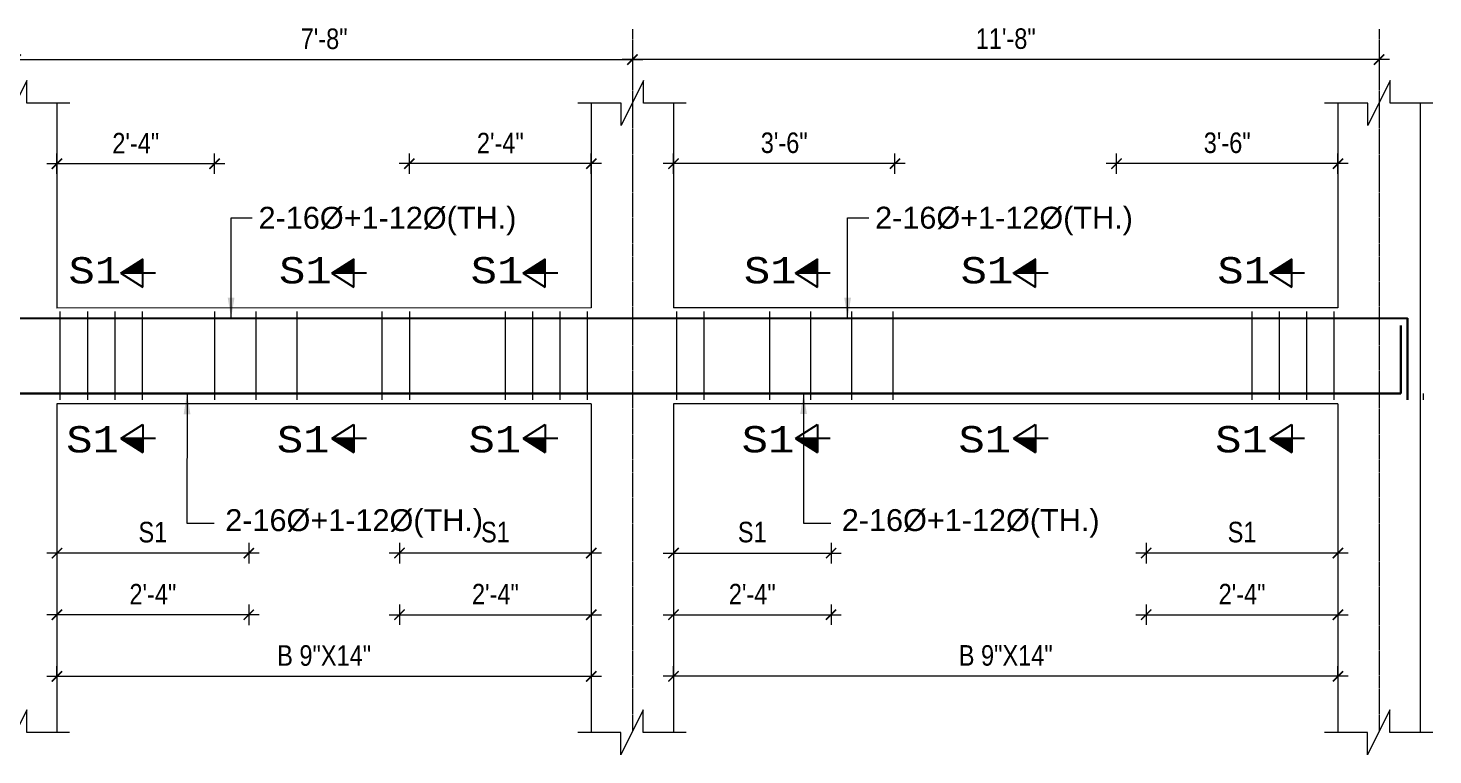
# Model space of a CAD drawing. Header units: inches. Extents: x -412 to 2766, y -9590 to -2111.
# Drawn here: x -16.9 to 393.2, y -6717.2 to -6504.9 of the extents above; entities that cross this region are included whole.
import ezdxf

# ---------------------------------------------------------------- set-up
doc = ezdxf.new("R2010")
doc.units = ezdxf.units.IN
doc.header["$LTSCALE"] = 0.5
doc.header["$MEASUREMENT"] = 0
doc.header["$PDMODE"] = 66
for name, pattern in [('ACAD_ISO02W100', [15, 12, -3]), ('ACAD_ISO03W100', [30, 12, -18]), ('CENTER2', [1.125, 0.75, -0.125, 0.125, -0.125])]:
    doc.linetypes.add(name, pattern=pattern)
for name, color, linetype, lineweight in [('09 CONTINUITY', 7, 'Continuous', 9), ('15 CENTER', 113, 'CENTER2', 15), ('15 TEXT', 7, 'Continuous', 15), ('20 BEAM ELEVATION', 140, 'ACAD_ISO03W100', 20), ('20 BEAM SECTION ARROW', 7, 'ACAD_ISO02W100', 20), ('20 STIRRUPS', 137, 'Continuous', 20), ('30 RENFORCEMENT', 12, 'Continuous', 30), ('DIM', 180, 'Continuous', 5), ('Profile ele', 4, 'Continuous', 25), ('RINF', 4, 'Continuous', 25)]:
    doc.layers.add(name, color=color, linetype=linetype, lineweight=lineweight)
doc.styles.add('arial', font='arial.ttf')
doc.styles.add('CUNEW', font='cour.ttf')
doc.styles.add('ordinary', font='ARIALN.TTF')
doc.styles.add('TEX8', font='cour.ttf', dxfattribs={"width": 0.75})
doc.dimstyles.new('SUREN 1', dxfattribs={"dimtxt": 0.75, "dimasz": 6, "dimexe": 1.5, "dimexo": 1.5, "dimgap": 1, "dimtad": 1, "dimdec": 1, "dimzin": 3, "dimdsep": 46, "dimlunit": 4, "dimtxsty": 'TEX8', "dimblk": 'ARCHTICK', "dimcen": 0.09375, "dimclrd": 1, "dimclre": 1, "dimclrt": 256, "dimadec": 0, "dimazin": 0, "dimtfac": 0.75, "dimtdec": 1, "dimtmove": 1, "dimatfit": 3, "dimfxl": 1, "dimtolj": 1, "dimtzin": 0, "dimlwd": 9, "dimlwe": 9, "dimarcsym": 0})
doc.dimstyles.new('SUREN 4', dxfattribs={"dimtxt": 4, "dimasz": 3, "dimexe": 3, "dimexo": 0, "dimgap": 3, "dimtad": 1, "dimdec": 0, "dimzin": 3, "dimdsep": 46, "dimlunit": 4, "dimtxsty": 'ordinary', "dimblk": 'ARCHTICK', "dimcen": 8, "dimdle": 3, "dimclrd": 1, "dimclre": 5, "dimclrt": 256, "dimadec": 3, "dimazin": 0, "dimtfac": 1, "dimtdec": 0, "dimtmove": 1, "dimatfit": 3, "dimfxl": 3, "dimfxlon": 1, "dimfrac": 1, "dimtolj": 1, "dimtzin": 0, "dimlwd": 5, "dimlwe": 5, "dimarcsym": 0})

# ---------------------------------------------------------------- blocks, each defined once
blk = doc.blocks.new('_ArchTick')
at = {"color": 0, "linetype": 'ByBlock', "const_width": 0.15}
blk.add_lwpolyline([(-0.5, -0.5), (0.5, 0.5)], dxfattribs=at)
blk = doc.blocks.new('*D1397')
at = {"layer": 'Defpoints', "color": 0, "transparency": 16777216}
for p in [(-16444.4, -17058.32), (-16388.4, -17058.32), (-16444.4, -17101.93)]:
    blk.add_point(p, dxfattribs=at)
at = {"layer": 'DIM', "color": 5, "lineweight": 5, "transparency": 16777216}
for p, q in [((-16444.4, -17098.93), (-16444.4, -17104.93)), ((-16388.4, -17098.93), (-16388.4, -17104.93))]:
    blk.add_line(p, q, dxfattribs=at)
at = {"layer": 'DIM', "color": 1, "lineweight": 5, "transparency": 16777216}
blk.add_line((-16385.4, -17101.93), (-16447.4, -17101.93), dxfattribs=at)
at = {"layer": 'DIM', "color": 1, "lineweight": 5, "transparency": 16777216, "xscale": 3, "yscale": 3, "zscale": 3, "rotation": 180}
blk.add_blockref('_ArchTick', (-16444.4, -17101.93), dxfattribs=at)
at = {"layer": 'DIM', "color": 1, "lineweight": 5, "transparency": 16777216, "xscale": 3, "yscale": 3, "zscale": 3}
blk.add_blockref('_ArchTick', (-16388.4, -17101.93), dxfattribs=at)
at = {"layer": 'DIM', "transparency": 16777216, "insert": (-16416.4, -17095.83), "char_height": 6, "attachment_point": 5, "style": 'ordinary'}
blk.add_mtext('\\A1;S1', dxfattribs=at)
blk = doc.blocks.new('*D1398')
at = {"layer": 'Defpoints', "color": 0, "transparency": 16777216}
for p in [(-16444.4, -17058.32), (-16388.4, -17058.32), (-16388.4, -17119.93)]:
    blk.add_point(p, dxfattribs=at)
at = {"layer": 'DIM', "color": 5, "lineweight": 5, "transparency": 16777216}
for p, q in [((-16444.4, -17116.93), (-16444.4, -17122.93)), ((-16388.4, -17116.93), (-16388.4, -17122.93))]:
    blk.add_line(p, q, dxfattribs=at)
at = {"layer": 'DIM', "color": 1, "lineweight": 5, "transparency": 16777216}
blk.add_line((-16447.4, -17119.93), (-16385.4, -17119.93), dxfattribs=at)
at = {"layer": 'DIM', "color": 1, "lineweight": 5, "transparency": 16777216, "xscale": 3, "yscale": 3, "zscale": 3, "rotation": 180}
blk.add_blockref('_ArchTick', (-16444.4, -17119.93), dxfattribs=at)
at = {"layer": 'DIM', "color": 1, "lineweight": 5, "transparency": 16777216, "xscale": 3, "yscale": 3, "zscale": 3}
blk.add_blockref('_ArchTick', (-16388.4, -17119.93), dxfattribs=at)
at = {"layer": 'DIM', "transparency": 16777216, "insert": (-16416.4, -17113.92), "char_height": 6, "attachment_point": 5, "style": 'ordinary'}
blk.add_mtext('\\A1;2\'-4"', dxfattribs=at)
blk = doc.blocks.new('*D1399')
at = {"layer": 'Defpoints', "color": 0, "transparency": 16777216}
for p in [(-16662.4, -17058.32), (-16606.4, -17058.32), (-16662.4, -17101.93)]:
    blk.add_point(p, dxfattribs=at)
at = {"layer": 'DIM', "color": 5, "lineweight": 5, "transparency": 16777216}
for p, q in [((-16662.4, -17098.93), (-16662.4, -17104.93)), ((-16606.4, -17098.93), (-16606.4, -17104.93))]:
    blk.add_line(p, q, dxfattribs=at)
at = {"layer": 'DIM', "color": 1, "lineweight": 5, "transparency": 16777216}
blk.add_line((-16603.4, -17101.93), (-16665.4, -17101.93), dxfattribs=at)
at = {"layer": 'DIM', "color": 1, "lineweight": 5, "transparency": 16777216, "xscale": 3, "yscale": 3, "zscale": 3, "rotation": 180}
blk.add_blockref('_ArchTick', (-16662.4, -17101.93), dxfattribs=at)
at = {"layer": 'DIM', "color": 1, "lineweight": 5, "transparency": 16777216, "xscale": 3, "yscale": 3, "zscale": 3}
blk.add_blockref('_ArchTick', (-16606.4, -17101.93), dxfattribs=at)
at = {"layer": 'DIM', "transparency": 16777216, "insert": (-16634.4, -17095.83), "char_height": 6, "attachment_point": 5, "style": 'ordinary'}
blk.add_mtext('\\A1;S1', dxfattribs=at)
blk = doc.blocks.new('*D1400')
at = {"layer": 'Defpoints', "color": 0, "transparency": 16777216}
for p in [(-16662.4, -17058.32), (-16606.4, -17058.32), (-16606.4, -17119.93)]:
    blk.add_point(p, dxfattribs=at)
at = {"layer": 'DIM', "color": 5, "lineweight": 5, "transparency": 16777216}
for p, q in [((-16662.4, -17116.93), (-16662.4, -17122.93)), ((-16606.4, -17116.93), (-16606.4, -17122.93))]:
    blk.add_line(p, q, dxfattribs=at)
at = {"layer": 'DIM', "color": 1, "lineweight": 5, "transparency": 16777216}
blk.add_line((-16665.4, -17119.93), (-16603.4, -17119.93), dxfattribs=at)
at = {"layer": 'DIM', "color": 1, "lineweight": 5, "transparency": 16777216, "xscale": 3, "yscale": 3, "zscale": 3, "rotation": 180}
blk.add_blockref('_ArchTick', (-16662.4, -17119.93), dxfattribs=at)
at = {"layer": 'DIM', "color": 1, "lineweight": 5, "transparency": 16777216, "xscale": 3, "yscale": 3, "zscale": 3}
blk.add_blockref('_ArchTick', (-16606.4, -17119.93), dxfattribs=at)
at = {"layer": 'DIM', "transparency": 16777216, "insert": (-16634.4, -17113.92), "char_height": 6, "attachment_point": 5, "style": 'ordinary'}
blk.add_mtext('\\A1;2\'-4"', dxfattribs=at)
blk = doc.blocks.new('*D1401')
at = {"layer": 'Defpoints', "color": 0, "transparency": 16777216}
for p in [(-16582.4, -17058.32), (-16536.4, -17058.32), (-16536.4, -17101.93)]:
    blk.add_point(p, dxfattribs=at)
at = {"layer": 'DIM', "color": 5, "lineweight": 5, "transparency": 16777216}
for p, q in [((-16582.4, -17098.93), (-16582.4, -17104.93)), ((-16536.4, -17098.93), (-16536.4, -17104.93))]:
    blk.add_line(p, q, dxfattribs=at)
at = {"layer": 'DIM', "color": 1, "lineweight": 5, "transparency": 16777216}
blk.add_line((-16585.4, -17101.93), (-16533.4, -17101.93), dxfattribs=at)
at = {"layer": 'DIM', "color": 1, "lineweight": 5, "transparency": 16777216, "xscale": 3, "yscale": 3, "zscale": 3, "rotation": 180}
blk.add_blockref('_ArchTick', (-16582.4, -17101.93), dxfattribs=at)
at = {"layer": 'DIM', "color": 1, "lineweight": 5, "transparency": 16777216, "xscale": 3, "yscale": 3, "zscale": 3}
blk.add_blockref('_ArchTick', (-16536.4, -17101.93), dxfattribs=at)
at = {"layer": 'DIM', "transparency": 16777216, "insert": (-16559.4, -17095.83), "char_height": 6, "attachment_point": 5, "style": 'ordinary'}
blk.add_mtext('\\A1;S1', dxfattribs=at)
blk = doc.blocks.new('*D1402')
at = {"layer": 'Defpoints', "color": 0, "transparency": 16777216}
for p in [(-16582.4, -17058.32), (-16536.4, -17058.32), (-16536.4, -17119.93)]:
    blk.add_point(p, dxfattribs=at)
at = {"layer": 'DIM', "color": 5, "lineweight": 5, "transparency": 16777216}
for p, q in [((-16582.4, -17116.93), (-16582.4, -17122.93)), ((-16536.4, -17116.93), (-16536.4, -17122.93))]:
    blk.add_line(p, q, dxfattribs=at)
at = {"layer": 'DIM', "color": 1, "lineweight": 5, "transparency": 16777216}
blk.add_line((-16585.4, -17119.93), (-16533.4, -17119.93), dxfattribs=at)
at = {"layer": 'DIM', "color": 1, "lineweight": 5, "transparency": 16777216, "xscale": 3, "yscale": 3, "zscale": 3, "rotation": 180}
blk.add_blockref('_ArchTick', (-16582.4, -17119.93), dxfattribs=at)
at = {"layer": 'DIM', "color": 1, "lineweight": 5, "transparency": 16777216, "xscale": 3, "yscale": 3, "zscale": 3}
blk.add_blockref('_ArchTick', (-16536.4, -17119.93), dxfattribs=at)
at = {"layer": 'DIM', "transparency": 16777216, "insert": (-16559.4, -17113.92), "char_height": 6, "attachment_point": 5, "style": 'ordinary'}
blk.add_mtext('\\A1;2\'-4"', dxfattribs=at)
blk = doc.blocks.new('*D1403')
at = {"layer": 'Defpoints', "color": 0, "transparency": 16777216}
for p in [(-16762.4, -17058.34), (-16706.4, -17058.34), (-16762.4, -17101.95)]:
    blk.add_point(p, dxfattribs=at)
at = {"layer": 'DIM', "color": 5, "lineweight": 5, "transparency": 16777216}
for p, q in [((-16762.4, -17098.95), (-16762.4, -17104.95)), ((-16706.4, -17098.95), (-16706.4, -17104.95))]:
    blk.add_line(p, q, dxfattribs=at)
at = {"layer": 'DIM', "color": 1, "lineweight": 5, "transparency": 16777216}
blk.add_line((-16703.4, -17101.95), (-16765.4, -17101.95), dxfattribs=at)
at = {"layer": 'DIM', "color": 1, "lineweight": 5, "transparency": 16777216, "xscale": 3, "yscale": 3, "zscale": 3, "rotation": 180}
blk.add_blockref('_ArchTick', (-16762.4, -17101.95), dxfattribs=at)
at = {"layer": 'DIM', "color": 1, "lineweight": 5, "transparency": 16777216, "xscale": 3, "yscale": 3, "zscale": 3}
blk.add_blockref('_ArchTick', (-16706.4, -17101.95), dxfattribs=at)
at = {"layer": 'DIM', "transparency": 16777216, "insert": (-16734.4, -17095.85), "char_height": 6, "attachment_point": 5, "style": 'ordinary'}
blk.add_mtext('\\A1;S1', dxfattribs=at)
blk = doc.blocks.new('*D1404')
at = {"layer": 'Defpoints', "color": 0, "transparency": 16777216}
for p in [(-16762.4, -17058.34), (-16706.4, -17058.34), (-16762.4, -17119.95)]:
    blk.add_point(p, dxfattribs=at)
at = {"layer": 'DIM', "color": 5, "lineweight": 5, "transparency": 16777216}
for p, q in [((-16762.4, -17116.95), (-16762.4, -17122.95)), ((-16706.4, -17116.95), (-16706.4, -17122.95))]:
    blk.add_line(p, q, dxfattribs=at)
at = {"layer": 'DIM', "color": 1, "lineweight": 5, "transparency": 16777216}
blk.add_line((-16703.4, -17119.95), (-16765.4, -17119.95), dxfattribs=at)
at = {"layer": 'DIM', "color": 1, "lineweight": 5, "transparency": 16777216, "xscale": 3, "yscale": 3, "zscale": 3, "rotation": 180}
blk.add_blockref('_ArchTick', (-16762.4, -17119.95), dxfattribs=at)
at = {"layer": 'DIM', "color": 1, "lineweight": 5, "transparency": 16777216, "xscale": 3, "yscale": 3, "zscale": 3}
blk.add_blockref('_ArchTick', (-16706.4, -17119.95), dxfattribs=at)
at = {"layer": 'DIM', "transparency": 16777216, "insert": (-16734.4, -17113.94), "char_height": 6, "attachment_point": 5, "style": 'ordinary'}
blk.add_mtext('\\A1;2\'-4"', dxfattribs=at)
blk = doc.blocks.new('*D1405')
at = {"layer": 'Defpoints', "color": 0, "transparency": 16777216}
for p in [(-16582.4, -17137.93), (-16582.4, -17137.93), (-16388.4, -17137.93)]:
    blk.add_point(p, dxfattribs=at)
at = {"layer": 'DIM', "color": 5, "lineweight": 5, "transparency": 16777216}
for p, q in [((-16582.4, -17137.93), (-16582.4, -17134.93)), ((-16388.4, -17137.93), (-16388.4, -17134.93))]:
    blk.add_line(p, q, dxfattribs=at)
at = {"layer": 'DIM', "color": 1, "lineweight": 5, "transparency": 16777216}
blk.add_line((-16385.4, -17137.93), (-16585.4, -17137.93), dxfattribs=at)
at = {"layer": 'DIM', "color": 1, "lineweight": 5, "transparency": 16777216, "xscale": 3, "yscale": 3, "zscale": 3, "rotation": 180}
blk.add_blockref('_ArchTick', (-16582.4, -17137.93), dxfattribs=at)
at = {"layer": 'DIM', "color": 1, "lineweight": 5, "transparency": 16777216, "xscale": 3, "yscale": 3, "zscale": 3}
blk.add_blockref('_ArchTick', (-16388.4, -17137.93), dxfattribs=at)
at = {"layer": 'DIM', "transparency": 16777216, "insert": (-16485.4, -17131.87), "char_height": 6, "attachment_point": 5, "style": 'ordinary'}
blk.add_mtext('\\A1;B 9"X14"', dxfattribs=at)
blk = doc.blocks.new('*D1406')
at = {"layer": 'Defpoints', "color": 0, "transparency": 16777216}
for p in [(-16762.4, -17137.95, 0), (-16762.4, -17137.95), (-16606.4, -17137.93)]:
    blk.add_point(p, dxfattribs=at)
at = {"layer": 'DIM', "color": 5, "lineweight": 5, "transparency": 16777216}
for p, q in [((-16762.4, -17137.95), (-16762.4, -17134.95)), ((-16606.4, -17137.93), (-16606.4, -17140.95))]:
    blk.add_line(p, q, dxfattribs=at)
at = {"layer": 'DIM', "color": 1, "lineweight": 5, "transparency": 16777216}
blk.add_line((-16603.4, -17137.95), (-16765.4, -17137.95), dxfattribs=at)
at = {"layer": 'DIM', "color": 1, "lineweight": 5, "transparency": 16777216, "xscale": 3, "yscale": 3, "zscale": 3, "rotation": 180}
blk.add_blockref('_ArchTick', (-16762.4, -17137.95), dxfattribs=at)
at = {"layer": 'DIM', "color": 1, "lineweight": 5, "transparency": 16777216, "xscale": 3, "yscale": 3, "zscale": 3}
blk.add_blockref('_ArchTick', (-16606.4, -17137.95), dxfattribs=at)
at = {"layer": 'DIM', "transparency": 16777216, "insert": (-16684.4, -17131.89), "char_height": 6, "attachment_point": 5, "style": 'ordinary'}
blk.add_mtext('\\A1;B 9"X14"', dxfattribs=at)
blk = doc.blocks.new('*D1412')
at = {"layer": 'Defpoints', "color": 0, "transparency": 16777216}
for p in [(-16659.52, -16988.16), (-16606.4, -17030.32), (-16659.52, -17034.84)]:
    blk.add_point(p, dxfattribs=at)
at = {"layer": 'DIM', "color": 1, "lineweight": 5, "transparency": 16777216}
blk.add_line((-16603.4, -16988.16), (-16662.52, -16988.16), dxfattribs=at)
at = {"layer": 'DIM', "color": 5, "lineweight": 5, "transparency": 16777216}
for p, q in [((-16659.52, -16991.16), (-16659.52, -16985.16)), ((-16606.4, -16991.16), (-16606.4, -16985.16))]:
    blk.add_line(p, q, dxfattribs=at)
at = {"layer": 'DIM', "color": 1, "lineweight": 5, "transparency": 16777216, "xscale": 3, "yscale": 3, "zscale": 3, "rotation": 180}
blk.add_blockref('_ArchTick', (-16659.52, -16988.16), dxfattribs=at)
at = {"layer": 'DIM', "color": 1, "lineweight": 5, "transparency": 16777216, "xscale": 3, "yscale": 3, "zscale": 3}
blk.add_blockref('_ArchTick', (-16606.4, -16988.16), dxfattribs=at)
at = {"layer": 'DIM', "transparency": 16777216, "insert": (-16632.96, -16982.15), "char_height": 6, "attachment_point": 5, "style": 'ordinary'}
blk.add_mtext('\\A1;2\'-4"', dxfattribs=at)
blk = doc.blocks.new('*D1413')
at = {"layer": 'Defpoints', "color": 0, "transparency": 16777216}
for p in [(-16762.4, -16988.18), (-16762.4, -17030.34), (-16716.39, -17034.84)]:
    blk.add_point(p, dxfattribs=at)
at = {"layer": 'DIM', "color": 1, "lineweight": 5, "transparency": 16777216}
blk.add_line((-16713.39, -16988.18), (-16765.4, -16988.18), dxfattribs=at)
at = {"layer": 'DIM', "color": 5, "lineweight": 5, "transparency": 16777216}
for p, q in [((-16762.4, -16991.18), (-16762.4, -16985.18)), ((-16716.39, -16991.18), (-16716.39, -16985.18))]:
    blk.add_line(p, q, dxfattribs=at)
at = {"layer": 'DIM', "color": 1, "lineweight": 5, "transparency": 16777216, "xscale": 3, "yscale": 3, "zscale": 3, "rotation": 180}
blk.add_blockref('_ArchTick', (-16762.4, -16988.18), dxfattribs=at)
at = {"layer": 'DIM', "color": 1, "lineweight": 5, "transparency": 16777216, "xscale": 3, "yscale": 3, "zscale": 3}
blk.add_blockref('_ArchTick', (-16716.39, -16988.18), dxfattribs=at)
at = {"layer": 'DIM', "transparency": 16777216, "insert": (-16739.4, -16982.17), "char_height": 6, "attachment_point": 5, "style": 'ordinary'}
blk.add_mtext('\\A1;2\'-4"', dxfattribs=at)
blk = doc.blocks.new('*D1414')
at = {"layer": 'Defpoints', "color": 0, "transparency": 16777216}
for p in [(-16453.07, -16988.16), (-16388.4, -17030.32), (-16453.07, -17034.83, 0)]:
    blk.add_point(p, dxfattribs=at)
at = {"layer": 'DIM', "color": 1, "lineweight": 5, "transparency": 16777216}
blk.add_line((-16385.4, -16988.16), (-16456.07, -16988.16), dxfattribs=at)
at = {"layer": 'DIM', "color": 5, "lineweight": 5, "transparency": 16777216}
for p, q in [((-16453.07, -16991.16), (-16453.07, -16985.16)), ((-16388.4, -16991.16), (-16388.4, -16985.16))]:
    blk.add_line(p, q, dxfattribs=at)
at = {"layer": 'DIM', "color": 1, "lineweight": 5, "transparency": 16777216, "xscale": 3, "yscale": 3, "zscale": 3, "rotation": 180}
blk.add_blockref('_ArchTick', (-16453.07, -16988.16), dxfattribs=at)
at = {"layer": 'DIM', "color": 1, "lineweight": 5, "transparency": 16777216, "xscale": 3, "yscale": 3, "zscale": 3}
blk.add_blockref('_ArchTick', (-16388.4, -16988.16), dxfattribs=at)
at = {"layer": 'DIM', "transparency": 16777216, "insert": (-16420.73, -16982.1), "char_height": 6, "attachment_point": 5, "style": 'ordinary'}
blk.add_mtext('\\A1;3\'-6"', dxfattribs=at)
blk = doc.blocks.new('*D1415')
at = {"layer": 'Defpoints', "color": 0, "transparency": 16777216}
for p in [(-16582.4, -16988.16), (-16517.73, -17030.32), (-16582.4, -17034.83, 0)]:
    blk.add_point(p, dxfattribs=at)
at = {"layer": 'DIM', "color": 1, "lineweight": 5, "transparency": 16777216}
blk.add_line((-16514.73, -16988.16), (-16585.4, -16988.16), dxfattribs=at)
at = {"layer": 'DIM', "color": 5, "lineweight": 5, "transparency": 16777216}
for p, q in [((-16582.4, -16991.16), (-16582.4, -16985.16)), ((-16517.73, -16991.16), (-16517.73, -16985.16))]:
    blk.add_line(p, q, dxfattribs=at)
at = {"layer": 'DIM', "color": 1, "lineweight": 5, "transparency": 16777216, "xscale": 3, "yscale": 3, "zscale": 3, "rotation": 180}
blk.add_blockref('_ArchTick', (-16582.4, -16988.16), dxfattribs=at)
at = {"layer": 'DIM', "color": 1, "lineweight": 5, "transparency": 16777216, "xscale": 3, "yscale": 3, "zscale": 3}
blk.add_blockref('_ArchTick', (-16517.73, -16988.16), dxfattribs=at)
at = {"layer": 'DIM', "transparency": 16777216, "insert": (-16550.07, -16982.1), "char_height": 6, "attachment_point": 5, "style": 'ordinary'}
blk.add_mtext('\\A1;3\'-6"', dxfattribs=at)
blk = doc.blocks.new('*D1436')
at = {"layer": 'Defpoints', "color": 0, "transparency": 16777216}
for p in [(-16774.4, -16948.86), (-16594.4, -16948.88, 0), (-16774.4, -16957.79)]:
    blk.add_point(p, dxfattribs=at)
at = {"layer": 'DIM', "color": 5, "lineweight": 5, "transparency": 16777216}
for p, q in [((-16774.4, -16954.79), (-16774.4, -16960.79)), ((-16594.4, -16954.79), (-16594.4, -16960.79))]:
    blk.add_line(p, q, dxfattribs=at)
at = {"layer": 'DIM', "color": 1, "lineweight": 5, "transparency": 16777216}
blk.add_line((-16591.4, -16957.79), (-16777.4, -16957.79), dxfattribs=at)
at = {"layer": 'DIM', "color": 1, "lineweight": 5, "transparency": 16777216, "xscale": 3, "yscale": 3, "zscale": 3, "rotation": 180}
blk.add_blockref('_ArchTick', (-16774.4, -16957.79), dxfattribs=at)
at = {"layer": 'DIM', "color": 1, "lineweight": 5, "transparency": 16777216, "xscale": 3, "yscale": 3, "zscale": 3}
blk.add_blockref('_ArchTick', (-16594.4, -16957.79), dxfattribs=at)
at = {"layer": 'DIM', "transparency": 16777216, "insert": (-16684.4, -16951.72), "char_height": 6, "attachment_point": 5, "style": 'ordinary'}
blk.add_mtext('\\A1;7\'-8"', dxfattribs=at)
blk = doc.blocks.new('*D1437')
at = {"layer": 'Defpoints', "color": 0, "transparency": 16777216}
for p in [(-16594.4, -16948.84), (-16376.4, -16948.84), (-16594.4, -16957.75)]:
    blk.add_point(p, dxfattribs=at)
at = {"layer": 'DIM', "color": 5, "lineweight": 5, "transparency": 16777216}
for p, q in [((-16594.4, -16954.75), (-16594.4, -16960.75)), ((-16376.4, -16954.75), (-16376.4, -16960.75))]:
    blk.add_line(p, q, dxfattribs=at)
at = {"layer": 'DIM', "color": 1, "lineweight": 5, "transparency": 16777216}
blk.add_line((-16373.4, -16957.75), (-16597.4, -16957.75), dxfattribs=at)
at = {"layer": 'DIM', "color": 1, "lineweight": 5, "transparency": 16777216, "xscale": 3, "yscale": 3, "zscale": 3, "rotation": 180}
blk.add_blockref('_ArchTick', (-16594.4, -16957.75), dxfattribs=at)
at = {"layer": 'DIM', "color": 1, "lineweight": 5, "transparency": 16777216, "xscale": 3, "yscale": 3, "zscale": 3}
blk.add_blockref('_ArchTick', (-16376.4, -16957.75), dxfattribs=at)
at = {"layer": 'DIM', "transparency": 16777216, "insert": (-16485.4, -16951.68), "char_height": 6, "attachment_point": 5, "style": 'ordinary'}
blk.add_mtext('\\A1;11\'-8"', dxfattribs=at)
blk = doc.blocks.new('52')
at = {"layer": 'RINF'}
h = blk.add_hatch(dxfattribs=at)
h.set_pattern_fill('ANSI31', color=1, scale=0.029257, style=0)
h.set_pattern_definition([(135.000000013, (-85797.218922, -32408.7730947), (0.00271529004177, 0.00271529004057), [])])
h.paths.add_polyline_path([(-16737.33, -17016.05), (-16743.74, -17020.14), (-16737.33, -17020.14)])
h = blk.add_hatch(dxfattribs=at)
h.set_pattern_fill('ANSI31', color=1, scale=0.029257, style=0)
h.set_pattern_definition([(135.000000013, (-85460.8108628, -32408.7632366), (0.00271529004177, 0.00271529004057), [])])
h.paths.add_polyline_path([(-16675.74, -17016.04), (-16682.15, -17020.13), (-16675.74, -17020.13)])
h = blk.add_hatch(dxfattribs=at)
h.set_pattern_fill('ANSI31', color=1, scale=0.029257, style=0)
h.set_pattern_definition([(135.000000013, (-85914.651124, -32408.7533786), (0.00271529004177, 0.00271529004057), [])])
h.paths.add_polyline_path([(-16619.9, -17016.03), (-16626.31, -17020.12), (-16619.9, -17020.12)])
h = blk.add_hatch(dxfattribs=at)
h.set_pattern_fill('ANSI31', color=1, scale=0.029257, style=0)
h.set_pattern_definition([(135.000000013, (-85994.176925, -32408.7533786), (0.00271529004177, 0.00271529004057), [])])
h.paths.add_polyline_path([(-16540.37, -17016.03), (-16546.78, -17020.12), (-16540.37, -17020.12)])
h = blk.add_hatch(dxfattribs=at)
h.set_pattern_fill('ANSI31', color=1, scale=0.029257, style=0)
h.set_pattern_definition([(135.000000013, (-86057.8108628, -32408.7533786), (0.00271529004177, 0.00271529004057), [])])
h.paths.add_polyline_path([(-16476.74, -17016.03), (-16483.15, -17020.12), (-16476.74, -17020.12)])
h = blk.add_hatch(dxfattribs=at)
h.set_pattern_fill('ANSI31', color=1, scale=0.029257, style=0)
h.set_pattern_definition([(135.000000013, (-86132.651124, -32408.7533786), (0.00271529004177, 0.00271529004057), [])])
h.paths.add_polyline_path([(-16401.9, -17016.03), (-16408.31, -17020.12), (-16401.9, -17020.12)])
h = blk.add_hatch(dxfattribs=at)
h.set_pattern_fill('ANSI31', color=1, scale=1.6, style=0)
h.set_pattern_definition([(135.000000013, (-3810870.82932, -834201.5936), (0.148492424155, 0.148492424089), [])])
h.paths.add_polyline_path([(-16737.33, -17072.53), (-16743.74, -17068.44), (-16737.33, -17068.44)])
h = blk.add_hatch(dxfattribs=at)
h.set_pattern_fill('ANSI31', color=1, scale=1.6, style=0)
h.set_pattern_definition([(135.000000013, (-3810534.42126, -834201.58375), (0.148492424155, 0.148492424089), [])])
h.paths.add_polyline_path([(-16675.74, -17072.52), (-16682.15, -17068.43), (-16675.74, -17068.43)])
h = blk.add_hatch(dxfattribs=at)
h.set_pattern_fill('ANSI31', color=1, scale=1.6, style=0)
h.set_pattern_definition([(135.000000013, (-3810988.26152, -834201.57389), (0.148492424155, 0.148492424089), [])])
h.paths.add_polyline_path([(-16619.9, -17072.51), (-16626.31, -17068.42), (-16619.9, -17068.42)])
h = blk.add_hatch(dxfattribs=at)
h.set_pattern_fill('ANSI31', color=1, scale=1.6, style=0)
h.set_pattern_definition([(135.000000013, (-3811067.78732, -834201.57389), (0.148492424155, 0.148492424089), [])])
h.paths.add_polyline_path([(-16540.37, -17072.51), (-16546.78, -17068.42), (-16540.37, -17068.42)])
h = blk.add_hatch(dxfattribs=at)
h.set_pattern_fill('ANSI31', color=1, scale=1.6, style=0)
h.set_pattern_definition([(135.000000013, (-3811131.42126, -834201.57389), (0.148492424155, 0.148492424089), [])])
h.paths.add_polyline_path([(-16476.74, -17072.51), (-16483.15, -17068.42), (-16476.74, -17068.42)])
h = blk.add_hatch(dxfattribs=at)
h.set_pattern_fill('ANSI31', color=1, scale=1.6, style=0)
h.set_pattern_definition([(135.000000013, (-3811206.26152, -834201.57389), (0.148492424155, 0.148492424089), [])])
h.paths.add_polyline_path([(-16401.9, -17072.51), (-16408.31, -17068.42), (-16401.9, -17068.42)])
at = {"layer": '09 CONTINUITY', "color": 2, "lineweight": 5, "ltscale": 25}
for points in [[(-16758.68, -16970.51), (-16771.19, -16970.51), (-16771.19, -16963.89), (-16777.72, -16977.06), (-16777.72, -16970.51), (-16790.3, -16970.51)], [(-16758.73, -17154.34), (-16771.23, -17154.34), (-16771.23, -17147.72), (-16777.77, -17160.89), (-16777.77, -17154.34), (-16790.35, -17154.34)]]:
    blk.add_lwpolyline(points, dxfattribs=at)
at = {"layer": '09 CONTINUITY', "color": 2, "lineweight": 5, "ltscale": 25, "elevation": 0}
for points in [[(-16578.68, -16970.49), (-16591.19, -16970.49), (-16591.19, -16963.87), (-16597.72, -16977.04), (-16597.72, -16970.49), (-16610.3, -16970.49)], [(-16360.68, -16970.49), (-16373.19, -16970.49), (-16373.19, -16963.87), (-16379.72, -16977.04), (-16379.72, -16970.49), (-16392.3, -16970.49)], [(-16578.73, -17154.32), (-16591.23, -17154.32), (-16591.23, -17147.7), (-16597.77, -17160.87), (-16597.77, -17154.32), (-16610.35, -17154.32)], [(-16360.73, -17154.32), (-16373.23, -17154.32), (-16373.23, -17147.7), (-16379.77, -17160.87), (-16379.77, -17154.32), (-16392.35, -17154.32)]]:
    blk.add_lwpolyline(points, dxfattribs=at)
at = {"layer": '15 CENTER', "ltscale": 0.05}
for p, q in [((-16594.4, -16948.84, 0), (-16594.4, -17154.09, 0)), ((-16376.4, -16948.84, 0), (-16376.4, -17154.09, 0))]:
    blk.add_line(p, q, dxfattribs=at)
at = {"layer": '20 BEAM ELEVATION', "linetype": 'ByBlock', "ltscale": 20}
for p, q in [((-16762.4, -16970.51), (-16762.4, -17030.34)), ((-16606.4, -16970.49, 0), (-16606.4, -17030.32, 0)), ((-16582.4, -16970.49, 0), (-16582.4, -17030.32, 0)), ((-16388.4, -16970.49, 0), (-16388.4, -17030.32, 0)), ((-16364.4, -16970.49, 0), (-16364.4, -17058.32, 0)), ((-16606.4, -17030.32, 0), (-16762.4, -17030.34)), ((-16388.4, -17030.32, 0), (-16582.4, -17030.32, 0)), ((-16606.4, -17058.32, 0), (-16762.4, -17058.34)), ((-16762.4, -17058.34), (-16762.4, -17154.34)), ((-16606.4, -17058.32, 0), (-16606.4, -17154.32, 0)), ((-16582.4, -17058.32, 0), (-16582.4, -17154.32, 0)), ((-16388.4, -17058.32, 0), (-16582.4, -17058.32, 0)), ((-16388.4, -17058.32, 0), (-16388.4, -17154.32, 0)), ((-16364.4, -17058.32, 0), (-16364.4, -17154.32, 0))]:
    blk.add_line(p, q, dxfattribs=at)
at = {"layer": '20 STIRRUPS'}
for p, q in [((-16761.52, -17031.4), (-16761.52, -17057.18)), ((-16753.52, -17031.4), (-16753.52, -17057.18)), ((-16745.52, -17031.4), (-16745.52, -17057.18)), ((-16737.52, -17031.4), (-16737.52, -17057.18)), ((-16716.39, -17031.4), (-16716.39, -17057.18)), ((-16704.39, -17031.4), (-16704.39, -17057.18)), ((-16692.39, -17031.4), (-16692.39, -17057.18)), ((-16667.52, -17031.38, 0), (-16667.52, -17057.16, 0)), ((-16659.52, -17031.38, 0), (-16659.52, -17057.16, 0)), ((-16631.59, -17031.38, 0), (-16631.59, -17057.16, 0)), ((-16623.59, -17031.38, 0), (-16623.59, -17057.16, 0)), ((-16615.59, -17031.38, 0), (-16615.59, -17057.16, 0)), ((-16607.59, -17031.38, 0), (-16607.59, -17057.16, 0)), ((-16581.52, -17031.38, 0), (-16581.52, -17057.16, 0)), ((-16573.52, -17031.38, 0), (-16573.52, -17057.16, 0)), ((-16554.39, -17031.38, 0), (-16554.39, -17057.16, 0)), ((-16542.39, -17031.38, 0), (-16542.39, -17057.16, 0)), ((-16530.39, -17031.38, 0), (-16530.39, -17057.16, 0)), ((-16518.39, -17031.38, 0), (-16518.39, -17057.16, 0)), ((-16413.59, -17031.38, 0), (-16413.59, -17057.16, 0)), ((-16405.59, -17031.38, 0), (-16405.59, -17057.16, 0)), ((-16397.59, -17031.38, 0), (-16397.59, -17057.16, 0)), ((-16389.59, -17031.38, 0), (-16389.59, -17057.16, 0)), ((-16363.52, -17055.33, 0), (-16363.52, -17057.16, 0))]:
    blk.add_line(p, q, dxfattribs=at)
at = {"layer": '30 RENFORCEMENT', "lineweight": 30, "ltscale": 0.75}
for p, q in [((-16368.09, -17033.35, 0), (-16786.4, -17033.38)), ((-16368.09, -17033.32, 0), (-16368.09, -17057.16, 0)), ((-16368.09, -17033.4, 0), (-16368.09, -17051.66, 0)), ((-16370.09, -17035.46, 0), (-16370.09, -17055.32, 0)), ((-16370.09, -17055.32, 0), (-16786.4, -17055.35))]:
    blk.add_line(p, q, dxfattribs=at)
at = {"layer": 'RINF', "color": 1}
for p, q in [((-16743.74, -17020.14), (-16737.33, -17016.05)), ((-16737.33, -17024.22), (-16737.33, -17016.05)), ((-16682.15, -17020.13, 0), (-16675.74, -17016.04, 0)), ((-16675.74, -17024.21, 0), (-16675.74, -17016.04, 0)), ((-16626.31, -17020.12, 0), (-16619.9, -17016.03, 0)), ((-16619.9, -17024.2, 0), (-16619.9, -17016.03, 0)), ((-16546.78, -17020.12, 0), (-16540.37, -17016.03, 0)), ((-16540.37, -17024.2, 0), (-16540.37, -17016.03, 0)), ((-16483.15, -17020.12, 0), (-16476.74, -17016.03, 0)), ((-16476.74, -17024.2, 0), (-16476.74, -17016.03, 0)), ((-16408.31, -17020.12, 0), (-16401.9, -17016.03, 0)), ((-16401.9, -17024.2, 0), (-16401.9, -17016.03, 0)), ((-16733.59, -17020.14), (-16743.74, -17020.14)), ((-16743.74, -17020.14), (-16737.33, -17024.22)), ((-16672, -17020.13, 0), (-16682.15, -17020.13, 0)), ((-16682.15, -17020.13, 0), (-16675.74, -17024.21, 0)), ((-16616.16, -17020.12, 0), (-16626.31, -17020.12, 0)), ((-16626.31, -17020.12, 0), (-16619.9, -17024.2, 0)), ((-16536.64, -17020.12, 0), (-16546.78, -17020.12, 0)), ((-16546.78, -17020.12, 0), (-16540.37, -17024.2, 0)), ((-16473, -17020.12, 0), (-16483.15, -17020.12, 0)), ((-16483.15, -17020.12, 0), (-16476.74, -17024.2, 0)), ((-16398.16, -17020.12, 0), (-16408.31, -17020.12, 0)), ((-16408.31, -17020.12, 0), (-16401.9, -17024.2, 0)), ((-16743.74, -17068.44, 0), (-16737.33, -17064.36, 0)), ((-16737.33, -17064.36, 0), (-16737.33, -17072.53, 0)), ((-16682.15, -17068.43, 0), (-16675.74, -17064.35, 0)), ((-16675.74, -17064.35, 0), (-16675.74, -17072.52, 0)), ((-16626.31, -17068.42, 0), (-16619.9, -17064.34, 0)), ((-16619.9, -17064.34, 0), (-16619.9, -17072.51, 0)), ((-16546.78, -17068.42, 0), (-16540.37, -17064.34, 0)), ((-16540.37, -17064.34, 0), (-16540.37, -17072.51, 0)), ((-16483.15, -17068.42, 0), (-16476.74, -17064.34, 0)), ((-16476.74, -17064.34, 0), (-16476.74, -17072.51, 0)), ((-16408.31, -17068.42, 0), (-16401.9, -17064.34, 0)), ((-16401.9, -17064.34, 0), (-16401.9, -17072.51, 0)), ((-16733.59, -17068.44, 0), (-16743.74, -17068.44, 0)), ((-16743.74, -17068.44, 0), (-16737.33, -17072.53, 0)), ((-16672, -17068.43, 0), (-16682.15, -17068.43, 0)), ((-16682.15, -17068.43, 0), (-16675.74, -17072.52, 0)), ((-16616.16, -17068.42, 0), (-16626.31, -17068.42, 0)), ((-16626.31, -17068.42, 0), (-16619.9, -17072.51, 0)), ((-16536.64, -17068.42, 0), (-16546.78, -17068.42, 0)), ((-16546.78, -17068.42, 0), (-16540.37, -17072.51, 0)), ((-16473, -17068.42, 0), (-16483.15, -17068.42, 0)), ((-16483.15, -17068.42, 0), (-16476.74, -17072.51, 0)), ((-16398.16, -17068.42, 0), (-16408.31, -17068.42, 0)), ((-16408.31, -17068.42, 0), (-16401.9, -17072.51, 0))]:
    blk.add_line(p, q, dxfattribs=at)
at = {"layer": '15 TEXT', "style": 'arial'}
for p in [(-16703.54, -17007.17, 0), (-16523.54, -17007.15, 0), (-16713.27, -17095.51, 0), (-16533.27, -17095.49, 0)]:
    blk.add_text('2-16%%C+1-12%%C(TH.)', height=6.4, dxfattribs=at).set_placement(p)
at = {"layer": '20 BEAM SECTION ARROW', "color": 2, "style": 'CUNEW'}
for p in [(-16759.05, -17023.16), (-16697.57, -17023.15, 0), (-16641.62, -17023.14, 0), (-16561.86, -17023.14, 0), (-16498.57, -17023.14, 0), (-16423.62, -17023.14, 0), (-16759.7, -17072.53, 0), (-16698.21, -17072.52, 0), (-16642.26, -17072.51, 0), (-16562.5, -17072.51, 0), (-16499.21, -17072.51, 0), (-16424.26, -17072.51, 0)]:
    blk.add_text('S1', height=7.68, rotation=0, dxfattribs=at).set_placement(p)
at = {"layer": 'DIM'}
for base, p1, p2, text, picture, middle in [((-16774.4, -16957.79), (-16594.4, -16948.88, 0), (-16774.4, -16948.86), '7\'-8"', '*D1436', (-16684.4, -16951.72)), ((-16594.4, -16957.75, 0), (-16376.4, -16948.84, 0), (-16594.4, -16948.84, 0), '11\'-8"', '*D1437', (-16485.4, -16951.68, 0))]:
    dim = blk.add_linear_dim(base=base, p1=p1, p2=p2, text=text, dimstyle='SUREN 4', override={"dimtxt": 6}, dxfattribs=at)
    dim.commit()
    dim.dimension.update_dxf_attribs({"geometry": picture, "text_midpoint": middle})
for base, p1, p2, text, picture, middle in [((-16762.4, -16988.18), (-16716.39, -17034.84), (-16762.4, -17030.34), '2\'-4"', '*D1413', (-16739.4, -16982.17)), ((-16659.52, -16988.16, 0), (-16606.4, -17030.32, 0), (-16659.52, -17034.84, 0), '2\'-4"', '*D1412', (-16632.96, -16982.15, 0)), ((-16582.4, -16988.16, 0), (-16517.73, -17030.32, 0), (-16582.4, -17034.83, 0), '3\'-6"', '*D1415', (-16550.07, -16982.1, 0)), ((-16453.07, -16988.16, 0), (-16388.4, -17030.32, 0), (-16453.07, -17034.83, 0), '3\'-6"', '*D1414', (-16420.73, -16982.1, 0)), ((-16762.4, -17101.95), (-16706.4, -17058.34), (-16762.4, -17058.34), 'S1', '*D1403', (-16734.4, -17095.85)), ((-16762.4, -17119.95), (-16706.4, -17058.34), (-16762.4, -17058.34), '2\'-4"', '*D1404', (-16734.4, -17113.94)), ((-16662.4, -17101.93, 0), (-16606.4, -17058.32, 0), (-16662.4, -17058.32, 0), 'S1', '*D1399', (-16634.4, -17095.83, 0)), ((-16606.4, -17119.93, 0), (-16662.4, -17058.32, 0), (-16606.4, -17058.32, 0), '2\'-4"', '*D1400', (-16634.4, -17113.92, 0)), ((-16536.4, -17101.93, 0), (-16582.4, -17058.32, 0), (-16536.4, -17058.32, 0), 'S1', '*D1401', (-16559.4, -17095.83, 0)), ((-16536.4, -17119.93, 0), (-16582.4, -17058.32, 0), (-16536.4, -17058.32, 0), '2\'-4"', '*D1402', (-16559.4, -17113.92, 0)), ((-16444.4, -17101.93, 0), (-16388.4, -17058.32, 0), (-16444.4, -17058.32, 0), 'S1', '*D1397', (-16416.4, -17095.83, 0)), ((-16388.4, -17119.93, 0), (-16444.4, -17058.32, 0), (-16388.4, -17058.32, 0), '2\'-4"', '*D1398', (-16416.4, -17113.92, 0)), ((-16762.4, -17137.95, 0), (-16606.4, -17137.93, 0), (-16762.4, -17137.95), 'B 9"X14"', '*D1406', (-16684.4, -17131.89, 0)), ((-16582.4, -17137.93, 0), (-16388.4, -17137.93, 0), (-16582.4, -17137.93, 0), 'B 9"X14"', '*D1405', (-16485.4, -17131.87, 0))]:
    dim = blk.add_linear_dim(base=base, p1=p1, p2=p2, angle=180, text=text, dimstyle='SUREN 4', override={"dimtxt": 6}, dxfattribs=at)
    dim.commit()
    dim.dimension.update_dxf_attribs({"geometry": picture, "text_midpoint": middle})
at = {"layer": '15 TEXT'}
for points in [[(-16711.56, -17033.34, 0), (-16711.56, -17004.01, 0), (-16705.38, -17004.01, 0)], [(-16531.56, -17033.32, 0), (-16531.56, -17003.99, 0), (-16525.38, -17003.99, 0)], [(-16724.42, -17055.35), (-16724.45, -17093.21), (-16716.49, -17093.21)], [(-16544.42, -17055.33, 0), (-16544.45, -17093.19, 0), (-16536.49, -17093.19, 0)]]:
    blk.add_leader(points, dimstyle='SUREN 1', dxfattribs=at)

msp = doc.modelspace()

# ---------------------------------------------------------------- block references
at = {"layer": 'Profile ele'}
msp.add_blockref('52', (16753.92, 10443.67, 0), dxfattribs=at)

doc.saveas('drawing.dxf')
